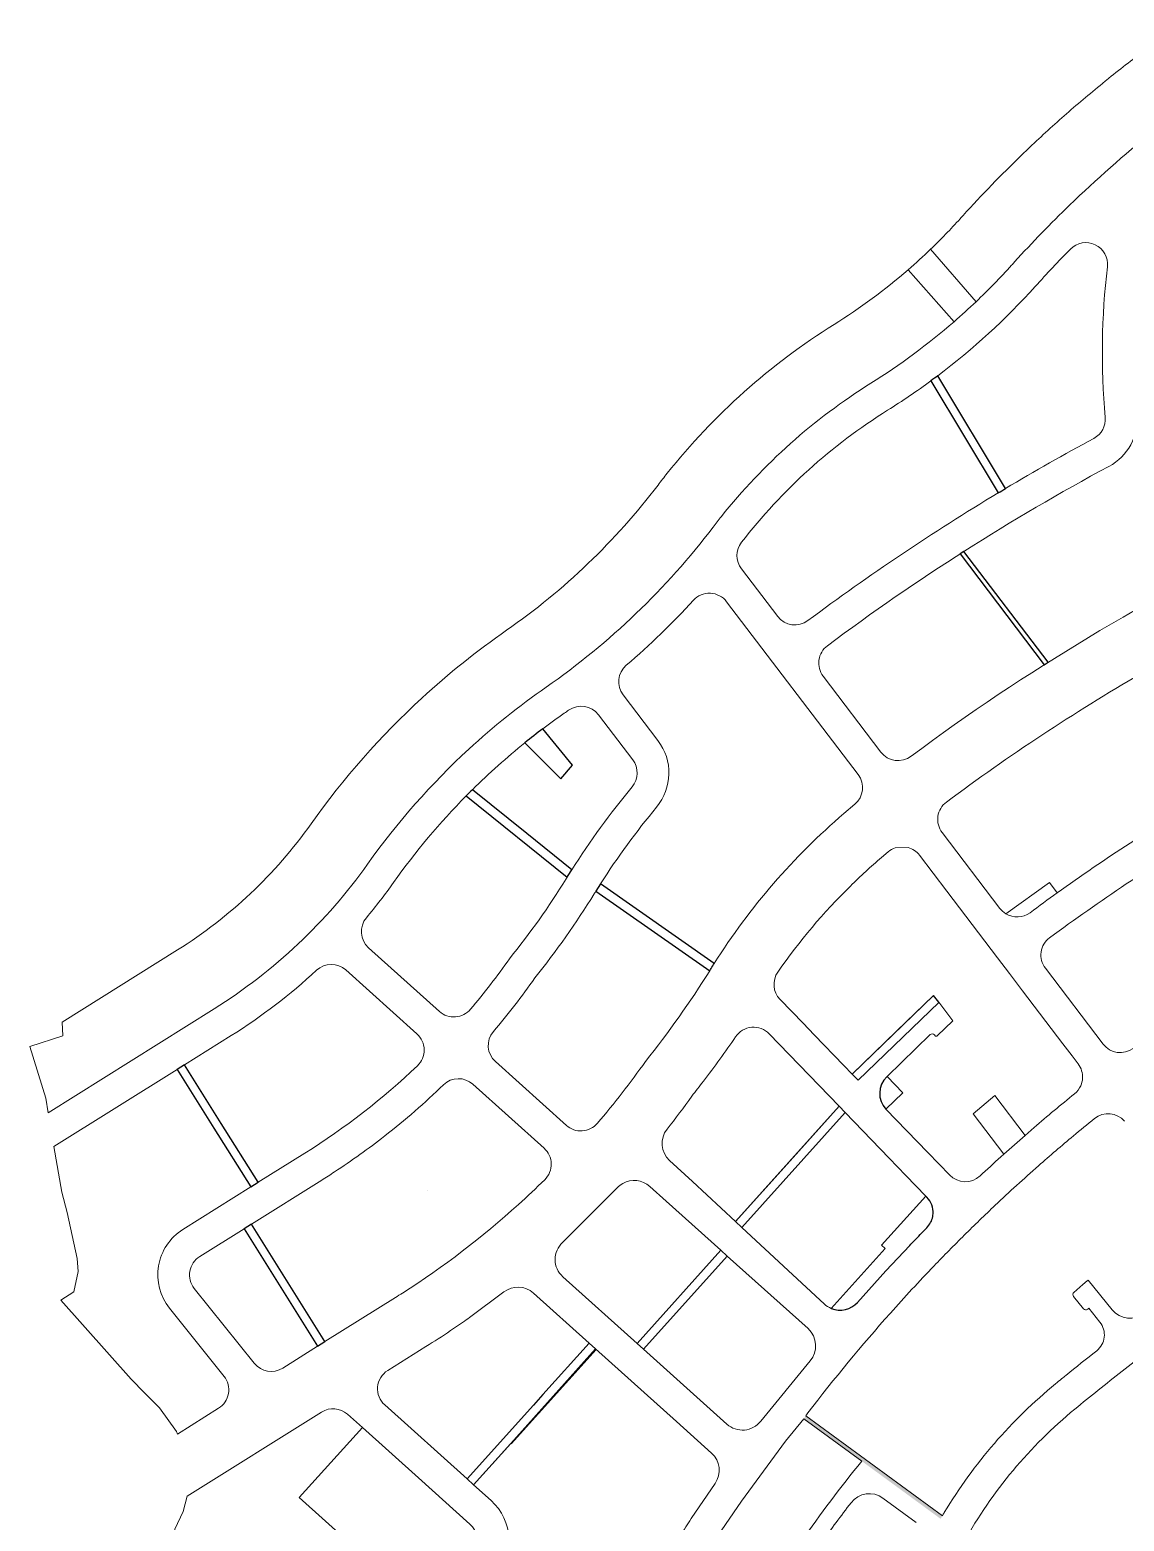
# Model space of a CAD drawing. Header units: inches. Extents: x 175858 to 195396, y 2973160 to 2975121.
# Drawn here: x 175858 to 176237, y 2974121 to 2974637 of the extents above; entities that cross this region are included whole.
import ezdxf

# ---------------------------------------------------------------- set-up
doc = ezdxf.new("R2010")
doc.units = ezdxf.units.IN
doc.header["$MEASUREMENT"] = 0
for name, color, linetype, lineweight in [('E6-Local Open Space Hatch', 62, 'Continuous', 13), ('UV-2-High Density Hatch', 31, 'Continuous', 13), ('UV-3-Low Density Hatch', 41, 'Continuous', 13)]:
    doc.layers.add(name, color=color, linetype=linetype, lineweight=lineweight)
doc.layers.add('Off Street Footpath Hatch', color=22, linetype='Continuous')
doc.layers.add('Proposed Service Plots Hatch', color=11, linetype='Continuous')

msp = doc.modelspace()

# ---------------------------------------------------------------- hatches: boundary and pattern name
at = {"layer": 'Off Street Footpath Hatch'}
msp.add_hatch(color=256, dxfattribs=at).paths.add_polyline_path([(176173.52, 2974121.88), (176174.12, 2974122.91), (176126.85, 2974157.51), (176126.17, 2974156.55)])

# ---------------------------------------------------------------- linework, layer by layer
at = {"layer": 'E6-Local Open Space Hatch'}
for points in [[(176170.07, 2974561.38, -0.012892), (176162.28, 2974554.26), (176178.18, 2974536.29, 0.011226), (176185.79, 2974543.2), (176170.07, 2974561.38, -0.012892)], [(176213.81, 2974338.53), (176211.25, 2974342.14), (176196.05, 2974331.35, 0.307347), (176204.47, 2974331.71, -0.004302)], [(175972.83, 2974110.15), (175970.9, 2974111.88), (175951.49, 2974129.32), (175973.39, 2974153.45), (175968.23, 2974158.08, 0.334643), (175959.24, 2974158.86), (175912.71, 2974129.71), (175911.41, 2974124.45), (175908.47, 2974118.26), (175908.97, 2974111.15), (175912.77, 2974103.46), (175914.62, 2974094.54), (175916.56, 2974085.26), (175914.72, 2974071.71), (175913.69, 2974063.24), (175981.1, 2974054.92, -0.033744), (175987.33, 2974067.64), (175988.28, 2974069.28), (175956.8, 2974087.45)]]:
    msp.add_lwpolyline(points, format="xyb", close=True, dxfattribs=at)
msp.add_lwpolyline([(176192.28, 2974268.4), (176184.82, 2974262.12), (176195.46, 2974248.14), (176202.78, 2974254.6)], close=True, dxfattribs=at)
at = {"layer": 'Off Street Footpath Hatch'}
for points in [[(176193.46, 2974477.03, -0.000927), (176195.99, 2974478.55), (176172.53, 2974517.56, -0.003062), (176170.18, 2974515.81), (176193.46, 2974477.03, -0.000927)], [(176030.26, 2974359.09), (176011.46, 2974374.28, 0.003112), (176009.33, 2974372.15), (176044.23, 2974343.95, -0.002679), (176045.83, 2974346.51)], [(176055.82, 2974341.72), (176054.22, 2974339.18), (176093.6, 2974311.62, 0.000684), (176094.07, 2974312.38, -0.002307), (176095.19, 2974314.17)]]:
    msp.add_lwpolyline(points, format="xyb", close=True, dxfattribs=at)
for points in [[(176181.57, 2974456.73), (176180.25, 2974455.89), (176209.42, 2974417.55), (176210.74, 2974418.38)], [(176172.88, 2974300.69), (176171.07, 2974303.08), (176142.87, 2974275.86), (176144.95, 2974273.71), (176172.9, 2974300.67), (176172.88, 2974300.69)], [(175924.56, 2974258.68), (175924.56, 2974258.68), (175911.82, 2974279.02), (175909.28, 2974277.43), (175922.02, 2974257.09), (175934.8, 2974236.78), (175937.35, 2974238.37)], [(176140.44, 2974262.53), (176138.37, 2974264.68), (176102.53, 2974224.75), (176104.72, 2974222.72)], [(175957.9, 2974181.62), (175960.44, 2974183.22), (175934.96, 2974223.89), (175932.42, 2974222.3), (175957.9, 2974181.62)], [(176099.64, 2974212.86), (176097.41, 2974214.87), (176068.44, 2974182.63), (176070.67, 2974180.62)], [(176054.3, 2974180.54), (176054.11, 2974180.71), (176051.88, 2974182.72), (176035.87, 2974164.9), (176035.87, 2974164.9), (176032.57, 2974161.23), (176009.61, 2974135.68), (176011.84, 2974133.68), (176024.61, 2974147.88), (176024.71, 2974148), (176024.91, 2974147.83)]]:
    msp.add_lwpolyline(points, close=True, dxfattribs=at)
at = {"layer": 'Proposed Service Plots Hatch'}
for points in [[(176035.82, 2974395.34, 0.008061), (176029.66, 2974390.54), (176029.66, 2974390.54), (176042.12, 2974378.06), (176046.12, 2974382.82), (176035.82, 2974395.34, 0.008061)], [(176154.97, 2974275.04), (176154.88, 2974274.94, 0.409703), (176154.59, 2974263.72), (176160.44, 2974269.37), (176154.97, 2974275.04)], [(176166.43, 2974220.25, -0.001437), (176168.78, 2974222.66, 0.147861), (176170.8, 2974226.51, 0.031561), (176170.92, 2974227.44, 0.213434), (176168.77, 2974233.18), (176168.35, 2974233.61), (176153.11, 2974216.63), (176154.34, 2974215.47), (176135.68, 2974194.68, 0.320442), (176144.73, 2974196.81), (176154.56, 2974207.73), (176162.81, 2974216.5, -0.002141)]]:
    msp.add_lwpolyline(points, format="xyb", close=True, dxfattribs=at)
at = {"layer": 'UV-2-High Density Hatch'}
for points in [[(176302.82, 2974600.61, 0.004964), (176305.99, 2974608.23, 0.717246), (176291.28, 2974620.17, 0.016007), (176269.4, 2974605.3), (176265.68, 2974594.6), (176258.44, 2974597.05, 0.006051), (176250.62, 2974590.8, 0.160941), (176248.1, 2974586.83, 0.082871), (176241.47, 2974504.09, -0.299381), (176231.8, 2974486.21, 0.03687), (176134.35, 2974424.13, 0.416904), (176132.87, 2974413.57), (176152.85, 2974387.31, 0.411272), (176163.3, 2974385.84, -0.050071), (176289.9, 2974461.76, 0.361575), (176295.31, 2974473.35, -0.160139)], [(176231.25, 2974555.32, 0.713011), (176218.45, 2974561.42, 0.008652), (176206.28, 2974548.49, -0.047826), (176172.53, 2974517.56), (176195.99, 2974478.55, -0.011035), (176226.58, 2974495.89, 0.299854), (176230.5, 2974503.15, -0.051303)], [(176170.18, 2974515.81, -0.018897), (176155.18, 2974505.63, 0.08853), (176104.61, 2974459.91, 0.339732), (176104.57, 2974450.77), (176117.13, 2974434.27, 0.411519), (176127.58, 2974432.8, -0.024916), (176193.46, 2974477.03)], [(176254.84, 2974393.53), (176242.81, 2974414.44, 0.028029), (176175.54, 2974370.01, 0.417337), (176174.04, 2974359.45), (176194.02, 2974333.19, 0.09198), (176196.05, 2974331.35), (176211.25, 2974342.14), (176213.81, 2974338.53, -0.022785), (176265.17, 2974371.91, 0.000768), (176266.85, 2974372.67)], [(176265.14, 2974359.07, 0.022476), (176211.26, 2974323.05, 0.417586), (176209.77, 2974312.49), (176229.75, 2974286.23, 0.410671), (176240.19, 2974284.74, -0.027678), (176290.43, 2974318.31)]]:
    msp.add_lwpolyline(points, format="xyb", close=True, dxfattribs=at)
at = {"layer": 'UV-3-Low Density Hatch'}
for points in [[(176267.71, 2974617.62), (176254, 2974637.32, 0.006806), (176244.27, 2974630.26, 0.009569), (176230.92, 2974619.9, 0.001015), (176229.53, 2974618.77, 0.009826), (176216.29, 2974607.55, 0.009789), (176203.55, 2974595.87, 0.001664), (176201.43, 2974593.83, 0.016384), (176181.31, 2974573.06, 0.00087), (176180.28, 2974571.92, -0.01791), (176170.07, 2974561.38), (176185.79, 2974543.2, 0.019303), (176198.11, 2974555.85, -0.000921), (176199.14, 2974556.99, -0.016371), (176218.15, 2974576.61, -0.023095), (176247.06, 2974602.08, -0.015488)], [(176178.18, 2974536.29), (176162.28, 2974554.26, -0.038967), (176136.64, 2974535.32, 0.085102), (176078.87, 2974483.8, 0.005609), (176075.71, 2974479.74, -0.078219), (176023.29, 2974429.48, 0.033872), (175994.01, 2974406, 0.052471), (175955.64, 2974362.45, -0.098746), (175909.4, 2974318.81), (175869.48, 2974293.8), (175869.71, 2974289.1), (175858.28, 2974285.42), (175863.82, 2974267.46), (175864.66, 2974262.46), (175922.14, 2974298.47, 0.098746), (175975.21, 2974348.55, -0.052486), (176010.27, 2974388.35, -0.033858), (176037.01, 2974409.79, 0.078219), (176094.81, 2974465.21, -0.005587), (176097.63, 2974468.83, -0.085124), (176149.36, 2974514.96, 0.03924)], [(176140.07, 2974366.01), (176143.87, 2974369.25, 0.397823), (176144.97, 2974379.5), (176099.46, 2974439.33, 0.467759), (176087.95, 2974439.85, -0.030099), (176064.73, 2974417.36, 0.397054), (176063.65, 2974407.12), (176075.7, 2974391.28, -0.349595), (176075.19, 2974368.23, 0.030769), (176055.82, 2974341.72), (176095.19, 2974314.17, -0.07544)], [(176066.76, 2974375.3, 0.348316), (176066.95, 2974384.62), (176055.08, 2974400.22, 0.40394), (176044.78, 2974401.8, -0.001704), (176043.28, 2974400.75, 0.009509), (176035.82, 2974395.34), (176046.12, 2974382.82), (176042.12, 2974378.06), (176029.66, 2974390.54, 0.02519), (176011.46, 2974374.28), (176030.26, 2974359.09), (176045.83, 2974346.51, -0.031593)], [(176043.89, 2974343.4, -0.000568), (176044.23, 2974343.95), (176009.33, 2974372.15, 0.040423), (175984.18, 2974342.19, -0.021021), (175974.77, 2974329.98, 0.403538), (175975.52, 2974319.59), (176000.08, 2974297.52, 0.423473), (176010.82, 2974298.27, 0.022478), (176024.28, 2974315.76, 0.031651)], [(176193.18, 2974316.13), (176184.43, 2974327.62), (176175.69, 2974339.12), (176166.2, 2974351.6, 0.161588), (176162.3, 2974354.26), (176157.82, 2974354.16, 0.09536), (176155.36, 2974352.76), (176153.06, 2974350.8, 0.017533), (176142.28, 2974340.92, 0.046751), (176117.19, 2974311.17, 0.357902), (176117.95, 2974301.68), (176125.94, 2974293.41), (176129.75, 2974289.45), (176140.05, 2974278.78), (176142.87, 2974275.86), (176158.28, 2974290.74), (176171.07, 2974303.08), (176172.88, 2974300.69), (176177.77, 2974294.26), (176172.38, 2974289.06, -0.449002), (176171.64, 2974289.12), (176171.44, 2974289.38, 0.234266), (176170.64, 2974289.77, 0.194298), (176169.95, 2974289.49), (176154.97, 2974275.04), (176160.44, 2974269.37), (176154.59, 2974263.72), (176169.07, 2974248.71), (176176.66, 2974240.85, 0.409365), (176187.17, 2974240.58, -0.004443), (176194.33, 2974247.15), (176195.46, 2974248.14), (176184.82, 2974262.12), (176192.28, 2974268.4), (176202.78, 2974254.6), (176205.87, 2974257.33, -0.007459), (176219.88, 2974269.01, 0.119699), (176222.03, 2974271.82, 0.088137), (176222.65, 2974274.37, 0.180112), (176221.13, 2974279.38), (176219.07, 2974282.1), (176215.85, 2974286.33), (176201.92, 2974304.64), (176197.38, 2974310.61)], [(176093.6, 2974311.62), (176054.21, 2974339.18, 0.001096), (176053.6, 2974338.19, -0.031904), (176033.07, 2974309.14, -0.025215), (176018.72, 2974290.57, 0.405917), (176019.43, 2974280.14), (176043.98, 2974258.07, 0.422316), (176054.71, 2974258.79, 0.021193), (176071.43, 2974280.24, 0.029399)], [(175992.28, 2974289.74, -0.437185), (175992.44, 2974278.73, -0.050365), (175953.47, 2974248.47), (175937.35, 2974238.37), (175924.56, 2974258.68), (175911.82, 2974279.02), (175927.98, 2974289.15, 0.047219), (175957.53, 2974311.8, -0.387993), (175967.65, 2974311.88), (175992.28, 2974289.74), (175967.65, 2974311.88, 0.387993), (175957.53, 2974311.8, -0.047219), (175927.98, 2974289.15), (175911.82, 2974279.02), (175924.56, 2974258.68), (175937.35, 2974238.37), (175953.47, 2974248.47, 0.050365), (175992.44, 2974278.73, 0.437185)], [(176121.43, 2974245.81), (176138.37, 2974264.68), (176114.17, 2974289.76, 0.475153), (176102.58, 2974288.78, -0.013541), (176091.42, 2974273.36, -0.00465), (176087.4, 2974268.2, -0.011002), (176078.83, 2974256.73, 0.389664), (176079.69, 2974245.94), (176087.59, 2974238.61), (176102.53, 2974224.75)], [(175934.8, 2974236.78), (175922.02, 2974257.09), (175909.28, 2974277.43), (175866.64, 2974250.72), (175869.31, 2974234.93), (175871.21, 2974227.96), (175874.66, 2974211.96), (175875.03, 2974207.45), (175873.51, 2974200.42), (175868.96, 2974197.58), (175893.35, 2974170.23), (175897.97, 2974165.5), (175903.19, 2974160.35), (175909.04, 2974152.06), (175909.34, 2974151.2), (175923.63, 2974160.15, 0.448482), (175925.5, 2974171.2), (175906.62, 2974194.77, -0.448478), (175911.24, 2974222.01)], [(176027.41, 2974230.7, 0.010274), (176036.51, 2974239.28, 0.432587), (176036.27, 2974250.21), (176011.67, 2974272.32, 0.394253), (176001.44, 2974272.12, -0.026673), (175981.11, 2974254.41, -0.021177), (175963.7, 2974241.96, -0.005158), (175959.31, 2974239.15), (175934.96, 2974223.89), (175960.44, 2974183.22), (175984.79, 2974198.47, 0.002408), (175987.27, 2974200.04, 0.041533)], [(176168.35, 2974233.61), (176161.51, 2974240.7), (176155.66, 2974246.76), (176140.44, 2974262.53), (176104.72, 2974222.72), (176120.74, 2974207.86), (176133.28, 2974196.22, 0.08968), (176135.68, 2974194.68), (176154.34, 2974215.47), (176153.11, 2974216.63)], [(176097.41, 2974214.87), (176078.54, 2974231.82), (176072.82, 2974236.97, 0.323415), (176063.5, 2974237.96, 0.076756), (176061.59, 2974236.44), (176050.25, 2974225.12), (176042.68, 2974217.56, 0.442495), (176042.74, 2974205.71), (176068.44, 2974182.63)], [(175932.42, 2974222.3), (175917.08, 2974212.69, 0.448478), (175915.21, 2974201.65), (175935.98, 2974175.72, 0.38076), (175945.81, 2974174.05), (175957.9, 2974181.62)], [(176128.33, 2974176.53, 0.408818), (176127.63, 2974187.71), (176099.64, 2974212.86), (176070.67, 2974180.62), (176099.57, 2974154.65, 0.43537), (176111.24, 2974155.69)], [(176024.06, 2974115.02, 0.204789), (176017.93, 2974128.21), (176011.84, 2974133.68), (176024.71, 2974148), (176054.11, 2974180.71), (176070.92, 2974165.61), (176082.08, 2974155.58), (176094.26, 2974144.63, -0.375732), (176095.52, 2974134.17), (176087.19, 2974121.96, 0.003411), (176083.46, 2974116.17, 0.021112), (176062.19, 2974079.26), (176019.83, 2974101.93), (176021.63, 2974105.26), (176021.91, 2974105.78), (176021.91, 2974105.78, 0.13026)], [(176010.58, 2974120.03), (175992.78, 2974136.02), (175973.39, 2974153.45), (175951.49, 2974129.32), (175970.9, 2974111.88), (175972.83, 2974110.15), (175956.8, 2974087.45), (175988.28, 2974069.28), (175998.53, 2974087.05), (175998.53, 2974087.05), (176010.82, 2974108.34, -0.001291), (176012.19, 2974110.92, 0.344828)]]:
    msp.add_lwpolyline(points, format="xyb", close=True, dxfattribs=at)
msp.add_lwpolyline([(176093.6, 2974311.61), (176054.22, 2974339.18), (176055.82, 2974341.72), (176095.19, 2974314.17), (176055.82, 2974341.72), (176054.22, 2974339.18)], close=True, dxfattribs=at)
for points in [[(176237.19, 2974259.52, 0.405353), (176226.79, 2974260.45, 0.003939), (176219.47, 2974254.44, 0.006628), (176207.38, 2974244.07, 0.008428), (176192.42, 2974230.42, 0.006193), (176181.72, 2974220.07, 0.006206), (176171.25, 2974209.44, 0.009272), (176156.12, 2974193.08, 0.018622), (176127.62, 2974158.59), (176126.85, 2974157.51), (176174.12, 2974122.91, -0.001932), (176174.8, 2974124.05, -0.086782), (176213.33, 2974168.63, -0.000798), (176215.4, 2974170.33, -0.000574), (176216.9, 2974171.54, -0.003876), (176227.57, 2974180.09, 0.414583), (176228.66, 2974189.93), (176224.77, 2974194.77), (176224.42, 2974194.47, -0.424497), (176222.99, 2974194.6), (176219.54, 2974198.89, -0.404005), (176219.67, 2974200.28), (176222.78, 2974202.96), (176224.24, 2974204.22), (176224.62, 2974204.55), (176232.89, 2974194.25, 0.410342), (176244.03, 2974192.97)], [(176078.54, 2974231.82), (176072.82, 2974236.97, 0.323415), (176063.5, 2974237.96, 0.076756), (176061.59, 2974236.44), (176050.25, 2974225.12)], [(175995.9, 2974235.54, -0.000006), (175995.9, 2974235.53, -0.000006)], [(176050.25, 2974225.12), (176042.68, 2974217.56, 0.442491), (176042.74, 2974205.71)], [(176035.87, 2974164.9), (176051.88, 2974182.72), (176032.61, 2974200.03, 0.362522), (176022.36, 2974200.41), (176010.49, 2974191.58, -0.002276), (176008.07, 2974189.88), (176003.88, 2974187.02, -0.00778), (175995.4, 2974181.52), (175982.15, 2974173.22, 0.498528), (175981.12, 2974161.29), (176009.61, 2974135.68), (176032.57, 2974161.23), (176035.87, 2974164.9)], [(176106.38, 2974084.67, -0.037109), (176146.23, 2974141.86), (176126.17, 2974156.55), (176119.82, 2974148.8), (176104.61, 2974127.97), (176096.34, 2974115.86, 0.003355)], [(176165.1, 2974120.61), (176153.58, 2974129.05, 0.407738), (176142.51, 2974127.46, 0.009217), (176132.35, 2974113.68, 0.012334)]]:
    msp.add_lwpolyline(points, format="xyb", dxfattribs=at)
msp.add_lwpolyline([(176042.74, 2974205.71), (176068.44, 2974182.63), (176097.41, 2974214.87), (176078.54, 2974231.82)], dxfattribs=at)
at = {"layer": 'UV-3-Low Density Hatch', "flags": 128}
msp.add_lwpolyline([(176358.61, 2974118.42), (176286.04, 2974202.76, 0.384973), (176276.06, 2974204.01), (176275.66, 2974203.74), (176239.5, 2974175.45), (176236.31, 2974172.95, 0.006321), (176219.97, 2974159.84, 0.094424), (176181.6, 2974113.83, 0.107727)], format="xyb", dxfattribs=at)

doc.saveas('drawing.dxf')
